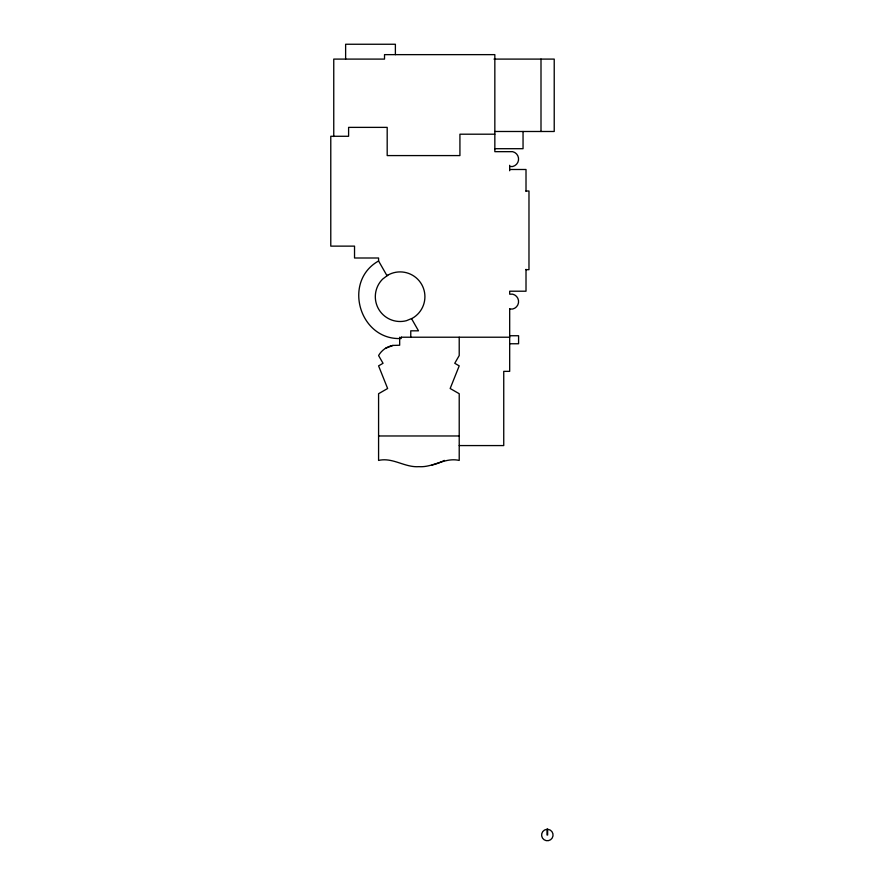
<?xml version="1.0" encoding="UTF-8"?>
<svg xmlns="http://www.w3.org/2000/svg" width="885" height="885" viewBox="0 0 885 885"><rect width="100%" height="100%" fill="white"/><g stroke="black" fill="none" stroke-linecap="round" stroke-linejoin="round"><path stroke-width="1.33" d="M401.281 337.141L401.193 338.501C359.598 340.714 342.13 281.397 378.581 260.975L378.581 258L354.531 258L354.531 246.13L330.78 246.13L330.78 136.279L348.601 136.279L348.601 127.374L387.188 127.374L387.188 155.583L459.923 155.583L459.923 134.199L494.837 134.199M385.473 348.336L392.929 345.427L399.666 345.238L399.666 337.218M459.215 337.218L459.215 355.549L454.757 363.292L459.215 365.87L450.166 388.504L459.215 393.714L459.215 460.421C444.912 457.158 433.097 467.678 418.904 466.66C404.699 467.678 392.885 457.158 378.581 460.421L378.581 393.714L387.63 388.504L378.581 365.87L383.039 363.292L378.581 355.549A20.742 20.742 0 0 1 392.929 345.427M494.018 59.096L554.22 59.096L554.22 131.489L494.837 131.489M494.837 148.702L523.046 148.702L523.046 131.489M509.683 166.513L512.647 166.513A7.611 7.611 0 0 0 512.647 151.667L494.837 151.667L494.837 54.638L384.521 54.638L384.521 59.096L333.756 59.096L333.756 136.522M509.683 169.489L526.011 169.489L526.011 191.37M526.011 191.005L528.976 191.005L528.976 269.682L526.011 269.682M509.683 309.02L512.647 309.02A7.611 7.611 0 0 0 512.647 294.174L509.683 294.174L509.683 291.209L526.011 291.209L526.011 269.328M509.683 335.736L518.588 335.736L518.588 343.756L509.683 343.756M401.281 337.218L509.683 337.218M378.581 435.973L459.215 435.973M459.215 445.575L503.742 445.575L503.742 371.357L509.683 371.357L509.683 308.743M378.581 260.975L387.033 275.766M411.514 318.6L418.494 330.824L410.762 330.824L410.762 337.218M547.627 829.322L547.627 835.02L547.052 835.02L547.052 829.322M541 59.096L541 131.489M509.683 165.296L509.683 170.75M395.385 54.638L395.385 44.25L345.626 44.25L345.626 59.096M444.37 460.421A55.158 55.158 0 0 1 432.013 465.079M387.807 275.169L382.652 279.096A24.802 24.802 0 0 0 406.425 320.691L412.421 318.235A24.802 24.802 0 0 0 421.647 284.395A24.802 24.802 0 0 0 387.807 275.169M547.339 829.3L546.587 829.345A5.73 5.73 0 0 0 542.505 838.106A5.73 5.73 0 0 0 552.163 838.106A5.73 5.73 0 0 0 548.081 829.345L547.339 829.3"/></g></svg>
